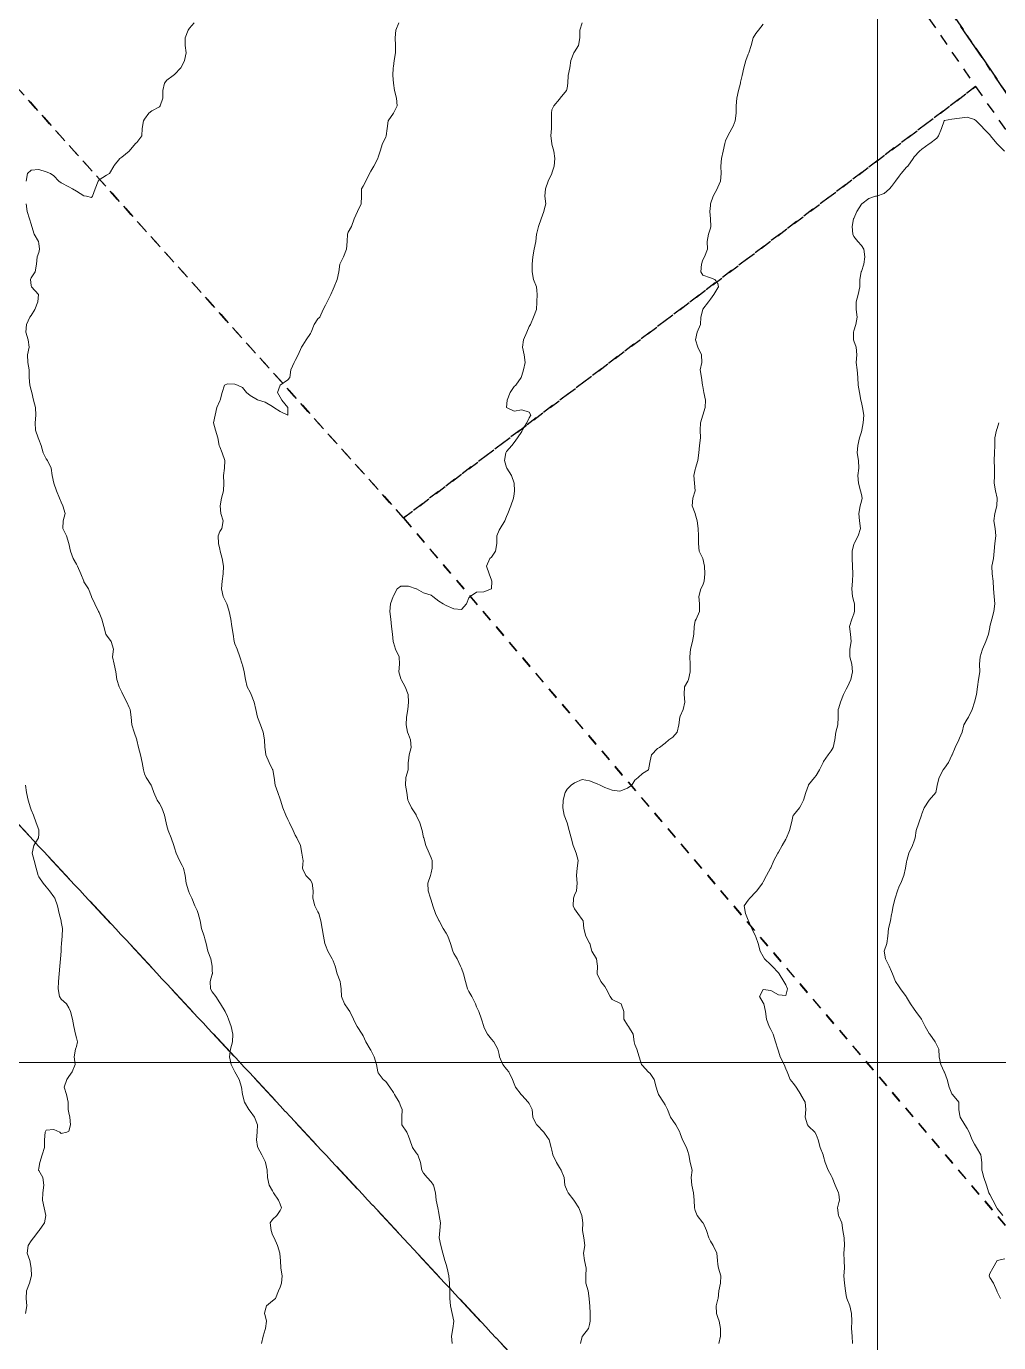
# Model space of a CAD drawing. Header units: centimetres. Extents: x 0 to 642158, y -847 to 649707.
# Drawn here: x 616610.4 to 616674.8, y 621268.8 to 621356 of the extents above; entities that cross this region are included whole.
import ezdxf

# ---------------------------------------------------------------- set-up
doc = ezdxf.new("R2010")
doc.units = ezdxf.units.CM
doc.header["$MEASUREMENT"] = 0
doc.linetypes.add('CENTERX2', pattern=[4, 2.5, -0.5, 0.5, -0.5])
doc.linetypes.add('JIS_02_0.7', pattern=[1.35, 0.75, -0.6])
for name, color, linetype, lineweight in [('MEV_grille', 254, 'Continuous', 9), ('WAL_parcellaire agricole', 7, 'JIS_02_0.7', 25), ('WAL_topographie 0.5', 253, 'Continuous', 20)]:
    doc.layers.add(name, color=color, linetype=linetype, lineweight=lineweight)
doc.layers.add('SPW_parcellaire cadastral', color=7, linetype='CENTERX2', lineweight=25, true_color=0xff0542)

# ---------------------------------------------------------------- blocks, each defined once
blk = doc.blocks.new('*U114')
at = {"layer": 'MEV_grille', "transparency": 33554687}
blk.add_lwpolyline([(-1338.461, 0), (1338.461, 0)], dxfattribs=at)
blk = doc.blocks.new('*U115')
at = {"layer": 'MEV_grille', "color": 0, "linetype": 'ByBlock', "lineweight": -2, "transparency": 16777216}
blk.add_blockref('*U114', (0, -1100), dxfattribs=at)
blk = doc.blocks.new('*U112')
at = {"layer": 'MEV_grille', "transparency": 33554687}
blk.add_lwpolyline([(0, 1825.476), (0, -1825.476)], dxfattribs=at)
blk = doc.blocks.new('*U113')
at = {"layer": 'MEV_grille', "color": 0, "linetype": 'ByBlock', "lineweight": -2, "transparency": 16777216}
blk.add_blockref('*U112', (1300, 0), dxfattribs=at)

msp = doc.modelspace()

# ---------------------------------------------------------------- linework, layer by layer
at = {"layer": 'SPW_parcellaire cadastral'}
for points in [[(616759.547, 621253.317), (616758.203, 621251.915), (616755.27, 621248.854), (616753.119, 621246.609), (616718.835, 621287.856), (616605.696, 621453.681), (616596.393, 621467.821), (616601.598, 621471.483), (616697.336, 621332.785), (616727.057, 621293.296), (616749.116, 621266.152), (616759.547, 621253.317)], [(616605.696, 621453.681), (616718.835, 621287.856), (616753.119, 621246.609)], [(616576.519, 621339.063), (616651.422, 621258.507), (616626.91, 621237.93), (616624.51, 621240.895), (616622.582, 621243.277), (616619.241, 621247.406), (616602.247, 621268.403), (616557.817, 621323.301), (616576.519, 621339.063)], [(616651.422, 621258.507), (616576.519, 621339.063)]]:
    msp.add_lwpolyline(points, dxfattribs=at)
at = {"layer": 'WAL_parcellaire agricole'}
for points in [[(616552.813, 621416.834), (616604.308, 621453.507), (616619.144, 621431.175), (616673.319, 621352.016), (616635.423, 621323.445), (616582.717, 621382.138), (616552.813, 621416.834)], [(616810.251, 621070.768), (616781.35, 621080.764), (616765.85, 621085.362), (616748.357, 621090.818), (616682.918, 621169.639), (616661.738, 621197.449), (616602.087, 621269.369), (616526.994, 621299.499), (616576.822, 621338.338), (616533.815, 621402.665), (616552.813, 621416.834), (616582.717, 621382.138), (616635.423, 621323.445), (616688.43, 621261.152), (616732.293, 621211.325), (616828.245, 621125.169), (616881.648, 621072.228), (616874.217, 621071.21), (616845.277, 621069.528), (616834.321, 621069.895), (616821.725, 621073.496), (616819.913, 621067.675), (616810.251, 621070.768)], [(616635.423, 621323.445), (616673.319, 621352.016), (616713.492, 621294.188), (616745.83, 621253.858), (616755.498, 621243.526), (616729.279, 621214.505), (616688.43, 621261.152), (616635.423, 621323.445)]]:
    msp.add_lwpolyline(points, dxfattribs=at)
at = {"layer": 'WAL_topographie 0.5'}
for points in [[(616621.55, 621356.25), (616621.25, 621355.897), (616621.161, 621355.75), (616620.957, 621355.25), (616620.954, 621354.75), (616621.009, 621354.25), (616620.905, 621353.75), (616620.75, 621353.404), (616620.663, 621353.25), (616620.25, 621352.818), (616620.15, 621352.75), (616619.75, 621352.45), (616619.583, 621352.25), (616619.467, 621351.75), (616619.483, 621351.25), (616619.307, 621350.75), (616619.25, 621350.685), (616618.75, 621350.409), (616618.556, 621350.25), (616618.25, 621349.857), (616618.192, 621349.75), (616618.096, 621349.25), (616618.075, 621348.75), (616617.75, 621348.317), (616617.659, 621348.25), (616617.25, 621347.75), (616617.25, 621347.75), (616616.75, 621347.35), (616616.625, 621347.25), (616616.25, 621346.788), (616616.23, 621346.75), (616615.942, 621346.25), (616615.75, 621346.15), (616615.25, 621345.843), (616615.193, 621345.75), (616614.995, 621345.25), (616614.825, 621344.75), (616614.75, 621344.664), (616614.417, 621344.75), (616614.25, 621344.773), (616613.75, 621345.09), (616613.48, 621345.25), (616613.25, 621345.378), (616612.75, 621345.636), (616612.575, 621345.75), (616612.25, 621346.105), (616612.04, 621346.25), (616611.75, 621346.379), (616611.25, 621346.532), (616610.75, 621346.492), (616610.5, 621346.25), (616610.417, 621345.75)], [(616635.098, 621356.25), (616634.917, 621355.75), (616634.868, 621355.25), (616634.885, 621354.75), (616634.889, 621354.25), (616634.809, 621353.75), (616634.75, 621353.35), (616634.73, 621353.25), (616634.714, 621352.75), (616634.75, 621352.25), (616634.75, 621352.25), (616634.825, 621351.75), (616634.944, 621351.25), (616635, 621350.75), (616634.75, 621350.25), (616634.75, 621350.25), (616634.401, 621349.75), (616634.333, 621349.25), (616634.275, 621348.75), (616634.25, 621348.673), (616634.03, 621348.25), (616633.868, 621347.75), (616633.75, 621347.35), (616633.712, 621347.25), (616633.454, 621346.75), (616633.25, 621346.406), (616633.172, 621346.25), (616632.917, 621345.75), (616632.75, 621345.429), (616632.636, 621345.25), (616632.639, 621344.75), (616632.607, 621344.25), (616632.365, 621343.75), (616632.25, 621343.5), (616632.143, 621343.25), (616631.964, 621342.75), (616631.75, 621342.375), (616631.703, 621342.25), (616631.683, 621341.75), (616631.633, 621341.25), (616631.446, 621340.75), (616631.25, 621340.341), (616631.204, 621340.25), (616631.125, 621339.75), (616631.033, 621339.25), (616630.833, 621338.75), (616630.75, 621338.594), (616630.605, 621338.25), (616630.35, 621337.75), (616630.25, 621337.531), (616630.105, 621337.25), (616629.869, 621336.75), (616629.75, 621336.631), (616629.508, 621336.25), (616629.29, 621335.75), (616629.25, 621335.671), (616628.974, 621335.25), (616628.75, 621334.889), (616628.664, 621334.75), (616628.438, 621334.25), (616628.25, 621333.875), (616628.185, 621333.75), (616627.957, 621333.25), (616627.897, 621332.75), (616627.75, 621332.594), (616627.25, 621332.25), (616627.25, 621332.25), (616627.079, 621331.75), (616627.25, 621331.454), (616627.357, 621331.25), (616627.75, 621330.75), (616627.75, 621330.75), (616627.75, 621330.25), (616627.75, 621330.25), (616627.75, 621330.25), (616627.25, 621330.495), (616626.831, 621330.75), (616626.75, 621330.831), (616626.25, 621331.114), (616625.822, 621331.25), (616625.75, 621331.273), (616625.25, 621331.548), (616625.01, 621331.75), (616624.75, 621332.079), (616624.425, 621332.25), (616624.25, 621332.308), (616623.75, 621332.331), (616623.558, 621332.25), (616623.4, 621331.75), (616623.27, 621331.25), (616623.25, 621331.194), (616623.059, 621330.75), (616622.938, 621330.25), (616622.826, 621329.75), (616622.956, 621329.25), (616623.115, 621328.75), (616623.213, 621328.25), (616623.25, 621328.162), (616623.409, 621327.75), (616623.591, 621327.25), (616623.566, 621326.75), (616623.493, 621326.25), (616623.509, 621325.75), (616623.487, 621325.25), (616623.359, 621324.75), (616623.281, 621324.25), (616623.306, 621323.75), (616623.472, 621323.25), (616623.375, 621322.75), (616623.25, 621322.55), (616623.143, 621322.25), (616623.159, 621321.75), (616623.25, 621321.375), (616623.279, 621321.25), (616623.408, 621320.75), (616623.483, 621320.25), (616623.473, 621319.75), (616623.401, 621319.25), (616623.35, 621318.75), (616623.481, 621318.25), (616623.706, 621317.75), (616623.75, 621317.625), (616623.863, 621317.25), (616623.971, 621316.75), (616624.055, 621316.25), (616624.128, 621315.75), (616624.206, 621315.25), (616624.25, 621315.107), (616624.393, 621314.75), (616624.571, 621314.25), (616624.739, 621313.75), (616624.75, 621313.712), (616624.872, 621313.25), (616624.954, 621312.75), (616625.064, 621312.25), (616625.25, 621311.908), (616625.327, 621311.75), (616625.521, 621311.25), (616625.628, 621310.75), (616625.75, 621310.25), (616625.75, 621310.25), (616625.938, 621309.75), (616626.125, 621309.25), (616626.212, 621308.75), (616626.24, 621308.25), (616626.25, 621308.125), (616626.287, 621307.75), (616626.513, 621307.25), (616626.75, 621306.776), (616626.761, 621306.75), (616626.84, 621306.25), (616626.907, 621305.75), (616627.09, 621305.25), (616627.25, 621304.825), (616627.273, 621304.75), (616627.432, 621304.25), (616627.625, 621303.75), (616627.75, 621303.481), (616627.87, 621303.25), (616628.1, 621302.75), (616628.25, 621302.424), (616628.361, 621302.25), (616628.596, 621301.75), (616628.689, 621301.25), (616628.75, 621300.833), (616628.764, 621300.75), (616628.75, 621300.5), (616628.732, 621300.25), (616628.75, 621300.188), (616628.945, 621299.75), (616629.25, 621299.445), (616629.363, 621299.25), (616629.432, 621298.75), (616629.401, 621298.25), (616629.536, 621297.75), (616629.75, 621297.361), (616629.8, 621297.25), (616629.952, 621296.75), (616630.031, 621296.25), (616630.11, 621295.75), (616630.217, 621295.25), (616630.25, 621295.15), (616630.407, 621294.75), (616630.683, 621294.25), (616630.75, 621294.1), (616630.88, 621293.75), (616631.022, 621293.25), (616631.213, 621292.75), (616631.25, 621292.562), (616631.295, 621292.25), (616631.307, 621291.75), (616631.505, 621291.25), (616631.75, 621290.912), (616631.865, 621290.75), (616632.106, 621290.25), (616632.25, 621289.91), (616632.345, 621289.75), (616632.683, 621289.25), (616632.75, 621289.135), (616632.925, 621288.75), (616633.205, 621288.25), (616633.25, 621288.184), (616633.476, 621287.75), (616633.636, 621287.25), (616633.719, 621286.75), (616633.75, 621286.682), (616634.067, 621286.25), (616634.25, 621286.105), (616634.505, 621285.75), (616634.75, 621285.379), (616634.818, 621285.25), (616635.123, 621284.75), (616635.25, 621284.454), (616635.325, 621284.25), (616635.296, 621283.75), (616635.307, 621283.25), (616635.648, 621282.75), (616635.75, 621282.485), (616635.837, 621282.25), (616636.015, 621281.75), (616636.25, 621281.391), (616636.357, 621281.25), (616636.544, 621280.75), (616636.631, 621280.25), (616636.75, 621280.05), (616636.984, 621279.75), (616637.25, 621279.467), (616637.398, 621279.25), (616637.534, 621278.75), (616637.576, 621278.25), (616637.689, 621277.75), (616637.75, 621277.393), (616637.779, 621277.25), (616637.863, 621276.75), (616637.831, 621276.25), (616637.777, 621275.75), (616637.899, 621275.25), (616638.029, 621274.75), (616638.156, 621274.25), (616638.25, 621273.985), (616638.316, 621273.75), (616638.411, 621273.25), (616638.459, 621272.75), (616638.494, 621272.25), (616638.494, 621271.75), (616638.528, 621271.25), (616638.648, 621270.75), (616638.75, 621270.25), (616638.75, 621270.25), (616638.75, 621270.25), (616638.686, 621269.75), (616638.607, 621269.25), (616638.645, 621268.75)], [(616647.25, 621356.25), (616647.09, 621355.75), (616647.103, 621355.25), (616647.019, 621354.75), (616646.75, 621354.33), (616646.694, 621354.25), (616646.5, 621353.75), (616646.446, 621353.25), (616646.325, 621352.75), (616646.303, 621352.25), (616646.25, 621351.917), (616646.222, 621351.75), (616645.806, 621351.25), (616645.75, 621351.191), (616645.375, 621350.75), (616645.25, 621350.472), (616645.212, 621350.25), (616645.219, 621349.75), (616645.214, 621349.25), (616645.171, 621348.75), (616645.235, 621348.25), (616645.25, 621348.212), (616645.38, 621347.75), (616645.436, 621347.25), (616645.399, 621346.75), (616645.25, 621346.292), (616645.234, 621346.25), (616644.994, 621345.75), (616644.826, 621345.25), (616644.791, 621344.75), (616644.838, 621344.25), (616644.75, 621343.95), (616644.706, 621343.75), (616644.539, 621343.25), (616644.368, 621342.75), (616644.25, 621342.306), (616644.235, 621342.25), (616644.179, 621341.75), (616644.077, 621341.25), (616643.982, 621340.75), (616643.944, 621340.25), (616643.952, 621339.75), (616644.036, 621339.25), (616644.23, 621338.75), (616644.25, 621338.5), (616644.267, 621338.25), (616644.25, 621337.75), (616644.25, 621337.749), (616644.219, 621337.25), (616644.031, 621336.75), (616643.841, 621336.25), (616643.75, 621336.132), (616643.588, 621335.75), (616643.363, 621335.25), (616643.293, 621334.75), (616643.411, 621334.25), (616643.476, 621333.75), (616643.364, 621333.25), (616643.25, 621332.886), (616643.209, 621332.75), (616642.853, 621332.25), (616642.75, 621332.141), (616642.478, 621331.75), (616642.277, 621331.25), (616642.25, 621330.75), (616642.75, 621330.528), (616643.25, 621330.606), (616643.75, 621330.454), (616643.862, 621330.25), (616643.75, 621330.073), (616643.578, 621329.75), (616643.284, 621329.25), (616643.25, 621329.169), (616642.967, 621328.75), (616642.75, 621328.447), (616642.595, 621328.25), (616642.25, 621327.836), (616642.205, 621327.75), (616642.106, 621327.25), (616642.25, 621326.781), (616642.266, 621326.75), (616642.562, 621326.25), (616642.75, 621325.75), (616642.75, 621325.75), (616642.775, 621325.25), (616642.75, 621325.05), (616642.703, 621324.75), (616642.526, 621324.25), (616642.321, 621323.75), (616642.25, 621323.542), (616642.141, 621323.25), (616641.813, 621322.75), (616641.75, 621322.643), (616641.605, 621322.25), (616641.597, 621321.75), (616641.51, 621321.25), (616641.25, 621320.844), (616641.135, 621320.75), (616640.925, 621320.25), (616641.099, 621319.75), (616641.25, 621319.333), (616641.272, 621319.25), (616641.25, 621318.75), (616641.25, 621318.75), (616640.75, 621318.546), (616640.25, 621318.536), (616639.829, 621318.25), (616639.75, 621318.143), (616639.601, 621317.75), (616639.25, 621317.389), (616638.75, 621317.427), (616638.25, 621317.646), (616638.056, 621317.75), (616637.75, 621317.927), (616637.35, 621318.25), (616637.25, 621318.328), (616636.75, 621318.484), (616636.269, 621318.75), (616636.25, 621318.758), (616635.75, 621318.936), (616635.25, 621318.927), (616634.988, 621318.75), (616634.75, 621318.296), (616634.734, 621318.25), (616634.567, 621317.75), (616634.523, 621317.25), (616634.58, 621316.75), (616634.616, 621316.25), (616634.698, 621315.75), (616634.741, 621315.25), (616634.75, 621315.2), (616634.879, 621314.75), (616635.135, 621314.25), (616635.15, 621313.75), (616635.11, 621313.25), (616635.25, 621312.779), (616635.26, 621312.75), (616635.533, 621312.25), (616635.721, 621311.75), (616635.75, 621311.25), (616635.75, 621311.25), (616635.75, 621311.25), (616635.713, 621310.75), (616635.61, 621310.25), (616635.586, 621309.75), (616635.687, 621309.25), (616635.75, 621309.092), (616635.877, 621308.75), (616635.917, 621308.25), (616635.794, 621307.75), (616635.75, 621307.35), (616635.736, 621307.25), (616635.735, 621306.75), (616635.574, 621306.25), (616635.552, 621305.75), (616635.632, 621305.25), (616635.712, 621304.75), (616635.75, 621304.655), (616635.952, 621304.25), (616636.25, 621303.769), (616636.259, 621303.75), (616636.492, 621303.25), (616636.647, 621302.75), (616636.75, 621302.288), (616636.76, 621302.25), (616636.905, 621301.75), (616637.125, 621301.25), (616637.25, 621300.929), (616637.311, 621300.75), (616637.326, 621300.25), (616637.25, 621299.932), (616637.199, 621299.75), (616637.038, 621299.25), (616637.061, 621298.75), (616637.212, 621298.25), (616637.25, 621298.132), (616637.364, 621297.75), (616637.53, 621297.25), (616637.75, 621296.782), (616637.77, 621296.75), (616638.056, 621296.25), (616638.25, 621295.932), (616638.35, 621295.75), (616638.532, 621295.25), (616638.679, 621294.75), (616638.75, 621294.605), (616638.979, 621294.25), (616639.199, 621293.75), (616639.25, 621293.617), (616639.384, 621293.25), (616639.519, 621292.75), (616639.667, 621292.25), (616639.75, 621292.078), (616639.934, 621291.75), (616640.177, 621291.25), (616640.25, 621291.063), (616640.41, 621290.75), (616640.583, 621290.25), (616640.73, 621289.75), (616640.75, 621289.712), (616640.99, 621289.25), (616641.25, 621288.917), (616641.394, 621288.75), (616641.677, 621288.25), (616641.75, 621287.9), (616641.786, 621287.75), (616642.006, 621287.25), (616642.25, 621286.923), (616642.389, 621286.75), (616642.634, 621286.25), (616642.75, 621285.956), (616642.845, 621285.75), (616643.206, 621285.25), (616643.25, 621285.202), (616643.687, 621284.75), (616643.75, 621284.659), (616643.937, 621284.25), (616643.989, 621283.75), (616644.236, 621283.25), (616644.25, 621283.237), (616644.713, 621282.75), (616644.75, 621282.692), (616645.061, 621282.25), (616645.205, 621281.75), (616645.25, 621281.562), (616645.313, 621281.25), (616645.548, 621280.75), (616645.75, 621280.421), (616645.872, 621280.25), (616646.05, 621279.75), (616646.111, 621279.25), (616646.25, 621278.88), (616646.328, 621278.75), (616646.711, 621278.25), (616646.75, 621278.191), (616647.033, 621277.75), (616647.231, 621277.25), (616647.25, 621277.083), (616647.294, 621276.75), (616647.283, 621276.25), (616647.369, 621275.75), (616647.435, 621275.25), (616647.335, 621274.75), (616647.404, 621274.25), (616647.523, 621273.75), (616647.49, 621273.25), (616647.5, 621272.75), (616647.644, 621272.25), (616647.722, 621271.75), (616647.75, 621271.45), (616647.764, 621271.25), (616647.783, 621270.75), (616647.791, 621270.25), (616647.75, 621270.028), (616647.672, 621269.75), (616647.266, 621269.25), (616647.25, 621269.221), (616647.137, 621268.75)], [(616659.25, 621356.145), (616658.937, 621355.75), (616658.75, 621355.536), (616658.574, 621355.25), (616658.45, 621354.75), (616658.285, 621354.25), (616658.25, 621354.156), (616658.106, 621353.75), (616657.961, 621353.25), (616657.842, 621352.75), (616657.75, 621352.3), (616657.737, 621352.25), (616657.602, 621351.75), (616657.49, 621351.25), (616657.464, 621350.75), (616657.455, 621350.25), (616657.38, 621349.75), (616657.25, 621349.397), (616657.179, 621349.25), (616656.897, 621348.75), (616656.75, 621348.417), (616656.696, 621348.25), (616656.587, 621347.75), (616656.483, 621347.25), (616656.436, 621346.75), (616656.469, 621346.25), (616656.412, 621345.75), (616656.25, 621345.35), (616656.202, 621345.25), (616655.925, 621344.75), (616655.763, 621344.25), (616655.75, 621344.15), (616655.703, 621343.75), (616655.75, 621343.25), (616655.75, 621343.25), (616655.778, 621342.75), (616655.75, 621342.65), (616655.617, 621342.25), (616655.54, 621341.75), (616655.546, 621341.25), (616655.357, 621340.75), (616655.25, 621340.536), (616655.165, 621340.25), (616655.117, 621339.75), (616655.25, 621339.528), (616655.75, 621339.34), (616656.042, 621339.25), (616656.25, 621338.972), (616656.288, 621338.75), (616656.25, 621338.681), (616655.972, 621338.25), (616655.75, 621337.927), (616655.63, 621337.75), (616655.25, 621337.264), (616655.238, 621337.25), (616655.115, 621336.75), (616655.103, 621336.25), (616654.865, 621335.75), (616654.762, 621335.25), (616654.921, 621334.75), (616655.167, 621334.25), (616655.187, 621333.75), (616655.066, 621333.25), (616655.15, 621332.75), (616655.232, 621332.25), (616655.25, 621332.15), (616655.304, 621331.75), (616655.417, 621331.25), (616655.407, 621330.75), (616655.25, 621330.25), (616655.25, 621330.25), (616655.1, 621329.75), (616655.061, 621329.25), (616655.083, 621328.75), (616655.021, 621328.25), (616654.977, 621327.75), (616654.908, 621327.25), (616654.772, 621326.75), (616654.75, 621326.659), (616654.654, 621326.25), (616654.689, 621325.75), (616654.75, 621325.25), (616654.75, 621325.25), (616654.75, 621325.25), (616654.578, 621324.75), (616654.542, 621324.25), (616654.737, 621323.75), (616654.75, 621323.708), (616654.878, 621323.25), (616654.93, 621322.75), (616654.964, 621322.25), (616654.956, 621321.75), (616655.011, 621321.25), (616655.25, 621320.75), (616655.25, 621320.75), (616655.353, 621320.25), (616655.375, 621319.75), (616655.328, 621319.25), (616655.25, 621319), (616655.125, 621318.75), (616654.979, 621318.25), (616655.021, 621317.75), (616655.036, 621317.25), (616654.803, 621316.75), (616654.75, 621316.625), (616654.673, 621316.25), (616654.657, 621315.75), (616654.557, 621315.25), (616654.439, 621314.75), (616654.379, 621314.25), (616654.404, 621313.75), (616654.413, 621313.25), (616654.306, 621312.75), (616654.25, 621312.625), (616654.036, 621312.25), (616654.017, 621311.75), (616654.054, 621311.25), (616653.95, 621310.75), (616653.75, 621310.306), (616653.719, 621310.25), (616653.653, 621309.75), (616653.543, 621309.25), (616653.25, 621308.923), (616653, 621308.75), (616652.75, 621308.536), (616652.375, 621308.25), (616652.25, 621308.163), (616651.837, 621307.75), (616651.75, 621307.35), (616651.731, 621307.25), (616651.65, 621306.75), (616651.25, 621306.515), (616650.969, 621306.25), (616650.75, 621306.066), (616650.543, 621305.75), (616650.25, 621305.543), (616649.75, 621305.356), (616649.25, 621305.411), (616648.75, 621305.6), (616648.435, 621305.75), (616648.25, 621305.83), (616647.75, 621306.038), (616647.25, 621306.115), (616646.75, 621305.89), (616646.528, 621305.75), (616646.25, 621305.482), (616646.12, 621305.25), (616645.99, 621304.75), (616645.972, 621304.25), (616646.064, 621303.75), (616646.25, 621303.25), (616646.25, 621303.25), (616646.397, 621302.75), (616646.522, 621302.25), (616646.653, 621301.75), (616646.75, 621301.517), (616646.848, 621301.25), (616646.986, 621300.75), (616646.926, 621300.25), (616646.875, 621299.75), (616646.925, 621299.25), (616646.886, 621298.75), (616646.75, 621298.469), (616646.681, 621298.25), (616646.665, 621297.75), (616646.75, 621297.558), (616646.972, 621297.25), (616647.25, 621296.85), (616647.316, 621296.75), (616647.36, 621296.25), (616647.486, 621295.75), (616647.75, 621295.275), (616647.765, 621295.25), (616647.9, 621294.75), (616648.197, 621294.25), (616648.25, 621293.917), (616648.27, 621293.75), (616648.25, 621293.25), (616648.491, 621292.75), (616648.75, 621292.409), (616648.842, 621292.25), (616649.1, 621291.75), (616649.25, 621291.546), (616649.75, 621291.306), (616649.844, 621291.25), (616650.023, 621290.75), (616650.01, 621290.25), (616650.25, 621289.839), (616650.328, 621289.75), (616650.633, 621289.25), (616650.689, 621288.75), (616650.75, 621288.562), (616650.866, 621288.25), (616651.025, 621287.75), (616651.193, 621287.25), (616651.25, 621287.17), (616651.625, 621286.75), (616651.75, 621286.641), (616652.016, 621286.25), (616652.145, 621285.75), (616652.25, 621285.45), (616652.303, 621285.25), (616652.648, 621284.75), (616652.75, 621284.574), (616652.91, 621284.25), (616653.109, 621283.75), (616653.25, 621283.523), (616653.45, 621283.25), (616653.725, 621282.75), (616653.75, 621282.682), (616653.906, 621282.25), (616654.154, 621281.75), (616654.25, 621281.472), (616654.318, 621281.25), (616654.398, 621280.75), (616654.55, 621280.25), (616654.481, 621279.75), (616654.513, 621279.25), (616654.628, 621278.75), (616654.672, 621278.25), (616654.693, 621277.75), (616654.75, 621277.566), (616654.88, 621277.25), (616655.25, 621276.764), (616655.26, 621276.75), (616655.497, 621276.25), (616655.644, 621275.75), (616655.75, 621275.542), (616655.937, 621275.25), (616656.167, 621274.75), (616656.213, 621274.25), (616656.25, 621274), (616656.287, 621273.75), (616656.429, 621273.25), (616656.408, 621272.75), (616656.309, 621272.25), (616656.26, 621271.75), (616656.25, 621271.708), (616656.13, 621271.25), (616656.142, 621270.75), (616656.25, 621270.475), (616656.326, 621270.25), (616656.419, 621269.75), (616656.423, 621269.25), (616656.313, 621268.75)], [(616675.24, 621347.75), (616674.75, 621348.23), (616674.728, 621348.25), (616674.305, 621348.75), (616674.25, 621348.814), (616673.849, 621349.25), (616673.75, 621349.362), (616673.358, 621349.75), (616673.25, 621349.843), (616672.75, 621349.984), (616672.25, 621349.919), (616671.75, 621349.868), (616671.25, 621349.764), (616671.237, 621349.75), (616671.056, 621349.25), (616670.866, 621348.75), (616670.75, 621348.599), (616670.295, 621348.25), (616670.25, 621348.222), (616669.75, 621347.865), (616669.604, 621347.75), (616669.25, 621347.356), (616669.175, 621347.25), (616668.825, 621346.75), (616668.75, 621346.672), (616668.388, 621346.25), (616668.25, 621346.085), (616668.006, 621345.75), (616667.75, 621345.394), (616667.614, 621345.25), (616667.25, 621344.94), (616666.75, 621344.765), (616666.685, 621344.75), (616666.25, 621344.599), (616665.771, 621344.25), (616665.75, 621344.23), (616665.45, 621343.75), (616665.25, 621343.279), (616665.238, 621343.25), (616665.135, 621342.75), (616665.18, 621342.25), (616665.25, 621342.098), (616665.517, 621341.75), (616665.75, 621341.491), (616665.921, 621341.25), (616665.977, 621340.75), (616665.911, 621340.25), (616665.75, 621339.774), (616665.742, 621339.75), (616665.647, 621339.25), (616665.637, 621338.75), (616665.538, 621338.25), (616665.413, 621337.75), (616665.412, 621337.25), (616665.481, 621336.75), (616665.393, 621336.25), (616665.25, 621335.833), (616665.227, 621335.75), (616665.227, 621335.25), (616665.25, 621335.167), (616665.397, 621334.75), (616665.448, 621334.25), (616665.41, 621333.75), (616665.464, 621333.25), (616665.516, 621332.75), (616665.534, 621332.25), (616665.617, 621331.75), (616665.712, 621331.25), (616665.75, 621331.083), (616665.823, 621330.75), (616665.905, 621330.25), (616665.87, 621329.75), (616665.776, 621329.25), (616665.75, 621329.15), (616665.628, 621328.75), (616665.516, 621328.25), (616665.482, 621327.75), (616665.55, 621327.25), (616665.571, 621326.75), (616665.526, 621326.25), (616665.558, 621325.75), (616665.697, 621325.25), (616665.75, 621325), (616665.792, 621324.75), (616665.75, 621324.55), (616665.669, 621324.25), (616665.576, 621323.75), (616665.628, 621323.25), (616665.692, 621322.75), (616665.538, 621322.25), (616665.267, 621321.75), (616665.25, 621321.7), (616665.143, 621321.25), (616665.138, 621320.75), (616665.162, 621320.25), (616665.185, 621319.75), (616665.156, 621319.25), (616665.109, 621318.75), (616665.167, 621318.25), (616665.25, 621317.917), (616665.288, 621317.75), (616665.302, 621317.25), (616665.25, 621317.103), (616665.114, 621316.75), (616664.969, 621316.25), (616665.03, 621315.75), (616665.067, 621315.25), (616664.98, 621314.75), (616664.988, 621314.25), (616665.121, 621313.75), (616665.169, 621313.25), (616665.042, 621312.75), (616664.82, 621312.25), (616664.75, 621312.113), (616664.564, 621311.75), (616664.365, 621311.25), (616664.25, 621310.875), (616664.223, 621310.75), (616664.216, 621310.25), (616664.198, 621309.75), (616664.056, 621309.25), (616663.985, 621308.75), (616663.882, 621308.25), (616663.75, 621308.029), (616663.539, 621307.75), (616663.25, 621307.317), (616663.212, 621307.25), (616662.984, 621306.75), (616662.75, 621306.383), (616662.639, 621306.25), (616662.25, 621305.767), (616662.24, 621305.75), (616662.068, 621305.25), (616661.913, 621304.75), (616661.75, 621304.402), (616661.653, 621304.25), (616661.25, 621303.767), (616661.24, 621303.75), (616661.11, 621303.25), (616660.982, 621302.75), (616660.787, 621302.25), (616660.75, 621302.159), (616660.507, 621301.75), (616660.25, 621301.298), (616660.223, 621301.25), (616659.957, 621300.75), (616659.75, 621300.278), (616659.737, 621300.25), (616659.474, 621299.75), (616659.25, 621299.345), (616659.207, 621299.25), (616658.821, 621298.75), (616658.75, 621298.673), (616658.357, 621298.25), (616658.25, 621298.118), (616657.99, 621297.75), (616658.073, 621297.25), (616658.25, 621296.808), (616658.271, 621296.75), (616658.483, 621296.25), (616658.73, 621295.75), (616658.75, 621295.696), (616658.903, 621295.25), (616659.055, 621294.75), (616659.25, 621294.394), (616659.343, 621294.25), (616659.75, 621293.843), (616659.842, 621293.75), (616660.25, 621293.324), (616660.302, 621293.25), (616660.606, 621292.75), (616660.75, 621292.508), (616660.846, 621292.25), (616660.75, 621291.806), (616660.25, 621291.853), (616659.75, 621292.141), (616659.25, 621292.212), (616659, 621291.75), (616659.25, 621291.321), (616659.285, 621291.25), (616659.4, 621290.75), (616659.458, 621290.25), (616659.643, 621289.75), (616659.75, 621289.554), (616659.909, 621289.25), (616660.056, 621288.75), (616660.208, 621288.25), (616660.25, 621288.125), (616660.377, 621287.75), (616660.642, 621287.25), (616660.75, 621286.961), (616660.83, 621286.75), (616661.022, 621286.25), (616661.25, 621285.992), (616661.438, 621285.75), (616661.736, 621285.25), (616661.75, 621285.227), (616662.034, 621284.75), (616662.066, 621284.25), (616662.029, 621283.75), (616662.184, 621283.25), (616662.25, 621283.16), (616662.668, 621282.75), (616662.75, 621282.596), (616662.893, 621282.25), (616663.026, 621281.75), (616663.215, 621281.25), (616663.25, 621281.145), (616663.362, 621280.75), (616663.552, 621280.25), (616663.75, 621279.888), (616663.824, 621279.75), (616664.006, 621279.25), (616664.237, 621278.75), (616664.25, 621278.65), (616664.3, 621278.25), (616664.25, 621278.096), (616664.163, 621277.75), (616664.23, 621277.25), (616664.25, 621277.2), (616664.454, 621276.75), (616664.531, 621276.25), (616664.601, 621275.75), (616664.639, 621275.25), (616664.592, 621274.75), (616664.616, 621274.25), (616664.622, 621273.75), (616664.588, 621273.25), (616664.632, 621272.75), (616664.689, 621272.25), (616664.75, 621271.95), (616664.791, 621271.75), (616664.984, 621271.25), (616665.1, 621270.75), (616665.115, 621270.25), (616665.104, 621269.75), (616665.146, 621269.25), (616665.163, 621268.75)], [(616610.429, 621344.25), (616610.485, 621343.75), (616610.643, 621343.25), (616610.75, 621342.897), (616610.792, 621342.75), (616610.957, 621342.25), (616611.227, 621341.75), (616611.25, 621341.625), (616611.308, 621341.25), (616611.25, 621341.019), (616611.155, 621340.75), (616611.101, 621340.25), (616611.018, 621339.75), (616610.75, 621339.355), (616610.7, 621339.25), (616610.75, 621338.85), (616610.779, 621338.75), (616611.231, 621338.25), (616611.196, 621337.75), (616610.988, 621337.25), (616610.75, 621336.85), (616610.672, 621336.75), (616610.434, 621336.25), (616610.406, 621335.75), (616610.558, 621335.25), (616610.612, 621334.75), (616610.513, 621334.25), (616610.534, 621333.75), (616610.617, 621333.25), (616610.622, 621332.75), (616610.663, 621332.25), (616610.75, 621331.917), (616610.792, 621331.75), (616610.91, 621331.25), (616611.037, 621330.75), (616611.063, 621330.25), (616611.016, 621329.75), (616611.033, 621329.25), (616611.214, 621328.75), (616611.25, 621328.645), (616611.413, 621328.25), (616611.544, 621327.75), (616611.75, 621327.361), (616611.827, 621327.25), (616612.068, 621326.75), (616612.139, 621326.25), (616612.25, 621325.75), (616612.25, 621325.75), (616612.431, 621325.25), (616612.639, 621324.75), (616612.75, 621324.483), (616612.842, 621324.25), (616613, 621323.75), (616612.861, 621323.25), (616612.847, 621322.75), (616613.09, 621322.25), (616613.25, 621321.75), (616613.25, 621321.75), (616613.355, 621321.25), (616613.533, 621320.75), (616613.75, 621320.379), (616613.832, 621320.25), (616614.046, 621319.75), (616614.232, 621319.25), (616614.25, 621319.219), (616614.544, 621318.75), (616614.742, 621318.25), (616614.75, 621318.23), (616614.976, 621317.75), (616615.223, 621317.25), (616615.25, 621317.178), (616615.434, 621316.75), (616615.559, 621316.25), (616615.708, 621315.75), (616615.75, 621315.678), (616616.06, 621315.25), (616616.214, 621314.75), (616616.144, 621314.25), (616616.25, 621313.75), (616616.25, 621313.75), (616616.37, 621313.25), (616616.422, 621312.75), (616616.578, 621312.25), (616616.75, 621311.895), (616616.828, 621311.75), (616617.1, 621311.25), (616617.25, 621310.89), (616617.304, 621310.75), (616617.386, 621310.25), (616617.431, 621309.75), (616617.567, 621309.25), (616617.741, 621308.75), (616617.75, 621308.722), (616617.868, 621308.25), (616617.987, 621307.75), (616618.103, 621307.25), (616618.197, 621306.75), (616618.25, 621306.5), (616618.359, 621306.25), (616618.71, 621305.75), (616618.75, 621305.643), (616618.872, 621305.25), (616619.093, 621304.75), (616619.25, 621304.521), (616619.401, 621304.25), (616619.583, 621303.75), (616619.705, 621303.25), (616619.75, 621303.042), (616619.826, 621302.75), (616620.019, 621302.25), (616620.212, 621301.75), (616620.25, 621301.596), (616620.368, 621301.25), (616620.583, 621300.75), (616620.75, 621300.417), (616620.833, 621300.25), (616620.958, 621299.75), (616621.029, 621299.25), (616621.185, 621298.75), (616621.25, 621298.566), (616621.386, 621298.25), (616621.596, 621297.75), (616621.75, 621297.45), (616621.825, 621297.25), (616621.957, 621296.75), (616622.045, 621296.25), (616622.203, 621295.75), (616622.25, 621295.558), (616622.348, 621295.25), (616622.446, 621294.75), (616622.646, 621294.25), (616622.736, 621293.75), (616622.75, 621293.5), (616622.767, 621293.25), (616622.75, 621293.217), (616622.61, 621292.75), (616622.63, 621292.25), (616622.75, 621292.057), (616622.979, 621291.75), (616623.25, 621291.329), (616623.303, 621291.25), (616623.608, 621290.75), (616623.75, 621290.422), (616623.82, 621290.25), (616623.99, 621289.75), (616624.118, 621289.25), (616624.096, 621288.75), (616623.967, 621288.25), (616623.888, 621287.75), (616624, 621287.25), (616624.25, 621286.75), (616624.25, 621286.75), (616624.536, 621286.25), (616624.693, 621285.75), (616624.75, 621285.25), (616624.75, 621285.25), (616624.882, 621284.75), (616625.181, 621284.25), (616625.25, 621284.154), (616625.542, 621283.75), (616625.75, 621283.25), (616625.75, 621283.25), (616625.75, 621283.25), (616625.727, 621282.75), (616625.677, 621282.25), (616625.75, 621281.806), (616625.763, 621281.75), (616626.03, 621281.25), (616626.25, 621280.809), (616626.273, 621280.75), (616626.383, 621280.25), (616626.417, 621279.75), (616626.519, 621279.25), (616626.75, 621278.875), (616626.806, 621278.75), (616627.132, 621278.25), (616627.25, 621278), (616627.333, 621277.75), (616627.25, 621277.568), (616627.031, 621277.25), (616626.75, 621276.985), (616626.59, 621276.75), (616626.64, 621276.25), (616626.75, 621275.95), (616626.841, 621275.75), (616627.076, 621275.25), (616627.219, 621274.75), (616627.25, 621274.45), (616627.268, 621274.25), (616627.287, 621273.75), (616627.37, 621273.25), (616627.331, 621272.75), (616627.25, 621272.5), (616627.131, 621272.25), (616626.938, 621271.75), (616626.75, 621271.583), (616626.35, 621271.25), (616626.25, 621270.95), (616626.219, 621270.75), (616626.25, 621270.625), (616626.331, 621270.25), (616626.277, 621269.75), (616626.25, 621269.679), (616626.122, 621269.25), (616626, 621268.75)], [(616674.863, 621329.75), (616674.75, 621329.375), (616674.712, 621329.25), (616674.593, 621328.75), (616674.587, 621328.25), (616674.579, 621327.75), (616674.55, 621327.25), (616674.576, 621326.75), (616674.563, 621326.25), (616674.549, 621325.75), (616674.636, 621325.25), (616674.741, 621324.75), (616674.715, 621324.25), (616674.583, 621323.75), (616674.523, 621323.25), (616674.61, 621322.75), (616674.648, 621322.25), (616674.581, 621321.75), (616674.545, 621321.25), (616674.496, 621320.75), (616674.394, 621320.25), (616674.417, 621319.75), (616674.482, 621319.25), (616674.5, 621318.75), (616674.544, 621318.25), (616674.588, 621317.75), (616674.527, 621317.25), (616674.399, 621316.75), (616674.264, 621316.25), (616674.25, 621316.179), (616674.167, 621315.75), (616673.994, 621315.25), (616673.772, 621314.75), (616673.75, 621314.697), (616673.619, 621314.25), (616673.583, 621313.75), (616673.601, 621313.25), (616673.519, 621312.75), (616673.435, 621312.25), (616673.381, 621311.75), (616673.25, 621311.25), (616673.25, 621311.25), (616673.099, 621310.75), (616672.844, 621310.25), (616672.75, 621310.119), (616672.548, 621309.75), (616672.424, 621309.25), (616672.25, 621308.855), (616672.212, 621308.75), (616671.968, 621308.25), (616671.759, 621307.75), (616671.75, 621307.726), (616671.517, 621307.25), (616671.25, 621306.867), (616671.176, 621306.75), (616670.893, 621306.25), (616670.781, 621305.75), (616670.75, 621305.583), (616670.679, 621305.25), (616670.25, 621304.75), (616670.25, 621304.75), (616669.913, 621304.25), (616669.75, 621303.838), (616669.725, 621303.75), (616669.567, 621303.25), (616669.382, 621302.75), (616669.311, 621302.25), (616669.25, 621302.05), (616669.147, 621301.75), (616668.894, 621301.25), (616668.763, 621300.75), (616668.75, 621300.667), (616668.665, 621300.25), (616668.554, 621299.75), (616668.356, 621299.25), (616668.25, 621299.044), (616668.146, 621298.75), (616667.987, 621298.25), (616667.848, 621297.75), (616667.759, 621297.25), (616667.75, 621297.2), (616667.671, 621296.75), (616667.552, 621296.25), (616667.506, 621295.75), (616667.436, 621295.25), (616667.25, 621294.75), (616667.352, 621294.25), (616667.596, 621293.75), (616667.75, 621293.41), (616667.815, 621293.25), (616668.004, 621292.75), (616668.25, 621292.387), (616668.352, 621292.25), (616668.717, 621291.75), (616668.75, 621291.702), (616668.996, 621291.25), (616669.25, 621290.896), (616669.355, 621290.75), (616669.727, 621290.25), (616669.75, 621290.197), (616669.974, 621289.75), (616670.25, 621289.294), (616670.276, 621289.25), (616670.641, 621288.75), (616670.75, 621288.531), (616670.882, 621288.25), (616670.904, 621287.75), (616671.019, 621287.25), (616671.242, 621286.75), (616671.25, 621286.729), (616671.439, 621286.25), (616671.563, 621285.75), (616671.75, 621285.294), (616671.786, 621285.25), (616672.202, 621284.75), (616672.208, 621284.25), (616672.25, 621283.965), (616672.29, 621283.75), (616672.607, 621283.25), (616672.75, 621283), (616672.893, 621282.75), (616673.09, 621282.25), (616673.25, 621281.957), (616673.383, 621281.75), (616673.658, 621281.25), (616673.721, 621280.75), (616673.726, 621280.25), (616673.75, 621280.167), (616673.869, 621279.75), (616674.043, 621279.25), (616674.2, 621278.75), (616674.25, 621278.622), (616674.448, 621278.25), (616674.718, 621277.75), (616674.75, 621277.712), (616675.13, 621277.25)], [(616610.379, 621305.75), (616610.44, 621305.25), (616610.551, 621304.75), (616610.712, 621304.25), (616610.75, 621304.118), (616610.902, 621303.75), (616611.083, 621303.25), (616611.25, 621302.788), (616611.262, 621302.75), (616611.25, 621302.5), (616611.231, 621302.25), (616610.932, 621301.75), (616610.82, 621301.25), (616610.958, 621300.75), (616611.083, 621300.25), (616611.22, 621299.75), (616611.25, 621299.681), (616611.548, 621299.25), (616611.75, 621299.014), (616611.956, 621298.75), (616612.25, 621298.353), (616612.315, 621298.25), (616612.506, 621297.75), (616612.603, 621297.25), (616612.737, 621296.75), (616612.75, 621296.694), (616612.829, 621296.25), (616612.803, 621295.75), (616612.76, 621295.25), (616612.75, 621295), (616612.734, 621294.75), (616612.69, 621294.25), (616612.65, 621293.75), (616612.6, 621293.25), (616612.569, 621292.75), (616612.534, 621292.25), (616612.619, 621291.75), (616612.75, 621291.567), (616613.102, 621291.25), (616613.25, 621291), (616613.361, 621290.75), (616613.5, 621290.25), (616613.583, 621289.75), (616613.697, 621289.25), (616613.75, 621289.019), (616613.815, 621288.75), (616613.75, 621288.432), (616613.697, 621288.25), (616613.592, 621287.75), (616613.669, 621287.25), (616613.472, 621286.75), (616613.25, 621286.454), (616613.109, 621286.25), (616612.945, 621285.75), (616613.096, 621285.25), (616613.212, 621284.75), (616613.207, 621284.25), (616613.25, 621284.036), (616613.324, 621283.75), (616613.354, 621283.25), (616613.25, 621282.821), (616613.125, 621282.75), (616612.75, 621282.682), (616612.656, 621282.75), (616612.25, 621282.931), (616611.75, 621282.897), (616611.679, 621282.75), (616611.633, 621282.25), (616611.636, 621281.75), (616611.49, 621281.25), (616611.333, 621280.75), (616611.25, 621280.375), (616611.242, 621280.25), (616611.25, 621280.222), (616611.533, 621279.75), (616611.583, 621279.25), (616611.519, 621278.75), (616611.503, 621278.25), (616611.621, 621277.75), (616611.725, 621277.25), (616611.643, 621276.75), (616611.279, 621276.25), (616611.25, 621276.222), (616610.896, 621275.75), (616610.75, 621275.566), (616610.556, 621275.25), (616610.483, 621274.75), (616610.66, 621274.25), (616610.75, 621273.75), (616610.75, 621273.75), (616610.765, 621273.25), (616610.75, 621273.166), (616610.637, 621272.75), (616610.442, 621272.25), (616610.431, 621271.75), (616610.457, 621271.25), (616610.368, 621270.75)], [(616675.25, 621274.361), (616674.75, 621274.25), (616674.75, 621274.25), (616674.45, 621273.75), (616674.25, 621273.387), (616674.214, 621273.25), (616674.25, 621273.135), (616674.5, 621272.75), (616674.715, 621272.25), (616674.75, 621272.173), (616674.97, 621271.75)]]:
    msp.add_lwpolyline(points, dxfattribs=at)

# ---------------------------------------------------------------- block references
at = {"layer": 'MEV_grille', "transparency": 33554687}
for name, p in [('*U113', (615366.814, 620593.644)), ('*U115', (616669.481, 622387.381))]:
    msp.add_blockref(name, p, dxfattribs=at)

doc.saveas('drawing.dxf')
